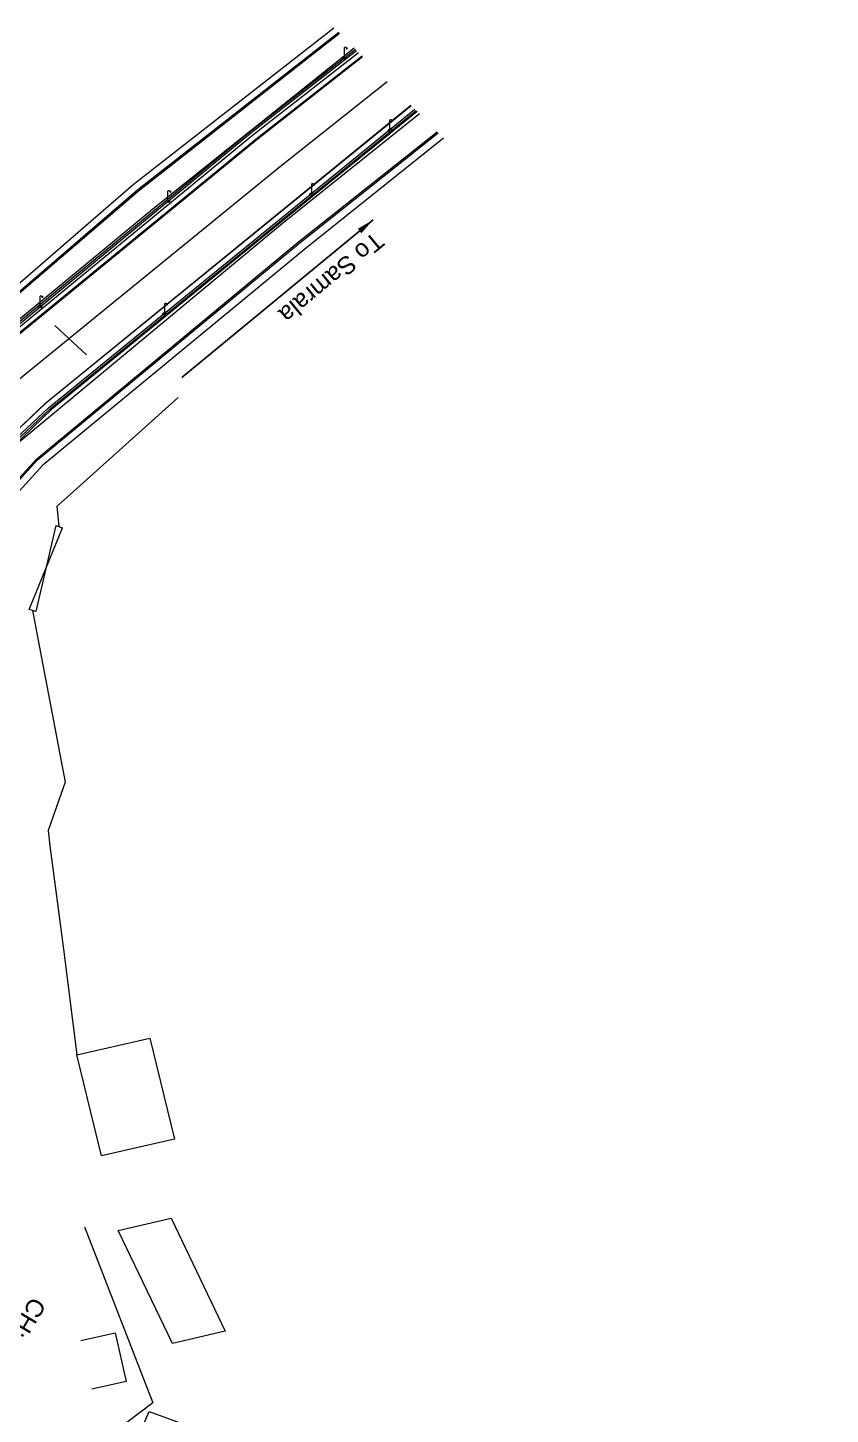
# Model space of a CAD drawing. Header units: feet. Extents: x 593168 to 611286, y 3401475 to 3412398.
# Drawn here: x 608364 to 608478.5, y 3403286.6 to 3403484.3 of the extents above; entities that cross this region are included whole.
import ezdxf

# ---------------------------------------------------------------- set-up
doc = ezdxf.new("R2010")
doc.units = ezdxf.units.FT
doc.header["$MEASUREMENT"] = 0
for name, color, linetype, lineweight in [('Commercial Building Pucca', 251, 'Continuous', 0), ('Compound Wall', 251, 'Continuous', 0), ('Existing IR Chainage', 7, 'Continuous', 0), ('Fence', 251, 'F-LINE', 0), ('Footpath', 251, 'Continuous', 0), ('Gate', 251, 'Continuous', 0), ('Lamp_Post', 251, 'Continuous', 0), ('Retaining Wall', 251, 'Continuous', 0), ('SFL', 7, 'Continuous', 0), ('Shed', 251, 'Continuous', 0), ('Subroad Centre', 34, 'Continuous', 0), ('Subroad Edge', 34, 'Continuous', 0), ('Wing Wall', 7, 'Continuous', 0)]:
    doc.layers.add(name, color=color, linetype=linetype, lineweight=lineweight)
doc.styles.get("Standard").update_dxf_attribs({"font": 'arial.ttf'})
doc.styles.add('Style-Arial', font='arial.ttf')
doc.linetypes.add('F-LINE', pattern='A,0.6,["X",Standard,S=0.3,R=0,X=0,Y=-0.15],0.1', length=0.7)
doc.dimstyles.new('ISO-25', dxfattribs={"dimtxt": 2.5, "dimasz": 2.5, "dimexe": 1.25, "dimexo": 0.625, "dimtad": 1, "dimtxsty": 'Standard', "dimcen": 2.5, "dimadec": 0, "dimazin": 0, "dimtfac": 1, "dimtmove": 0, "dimatfit": 3, "dimfxl": 1, "dimarcsym": 0})

# ---------------------------------------------------------------- blocks, each defined once
blk = doc.blocks.new('GT')
at = {"layer": 'Gate'}
for p, q in [((-0.5, -0.5), (-0.5, 0.5)), ((-0.5, 0.5), (0.5, -0.5)), ((0.5, 0.5), (0.5, -0.5))]:
    blk.add_line(p, q, dxfattribs=at)
blk.add_lwpolyline([(0.5, 0.5), (-0.5, -0.5)], dxfattribs=at)
blk = doc.blocks.new('LP')
for points in [[(0, 0), (0, 1.5)], [(0.25, 1.35), (0.44, 1.35)]]:
    blk.add_lwpolyline(points)
for centre, radius, start, end in [((0.07, 0.99), 0.519, 57.6425, 97.3165), ((0.34, 1.33), 0.094, 11.7012, 168.0476)]:
    blk.add_arc(centre, radius, start, end)
at = {"extrusion": (0, 0, -1)}
blk.add_ellipse((0, 0.01), major_axis=(0.308, 0), ratio=0.400495, dxfattribs=at)
blk.add_ellipse((0.35, 1.36), major_axis=(0.0017, 0.0438), ratio=0.461056, start_param=1.74022, end_param=4.575836)

msp = doc.modelspace()

# ---------------------------------------------------------------- linework, layer by layer
at = {"layer": 'Commercial Building Pucca'}
for points in [[(608384.9725, 3403325.8345, 266.462), (608374.5518, 3403323.4712, 266.582), (608371.0418, 3403337.883, 266.486), (608381.4632, 3403340.2465, 266.486)], [(608392.2059, 3403298.4588, 266.691), (608384.6678, 3403296.6986, 266.489), (608376.9495, 3403312.8309, 266.504), (608384.4901, 3403314.5917, 266.504)]]:
    msp.add_polyline3d(points, close=True, dxfattribs=at)
at = {"layer": 'Compound Wall'}
for points in [[(608368.5026, 3403413.1798, 264.3636), (608368.2322, 3403416.0876, 265.2624), (608385.4979, 3403431.5688, 265.1714)], [(608364.685, 3403401.2126, 264.6496), (608369.3455, 3403376.7284, 265.0164), (608366.9389, 3403369.831, 264.0857), (608367.1986, 3403367.6779, 262.4842), (608369.1348, 3403352.9465, 264.2427)], [(608369.1348, 3403352.9465, 264.2427), (608371.0418, 3403337.883, 266.486)]]:
    msp.add_polyline3d(points, dxfattribs=at)
at = {"layer": 'Fence'}
msp.add_lwpolyline([(608372.1017, 3403313.3551), (608381.8617, 3403288.2371), (608369.5508, 3403278.9481), (608367.1131, 3403271.5311), (608370.3664, 3403268.909), (608376.3973, 3403268.3341), (608386.7125, 3403262.4563), (608551.2206, 3403164.1511), (608632.2893, 3403115.0721), (608679.3088, 3403087.3195), (608791.5813, 3403020.1173), (608819.8372, 3403003.1193), (608873.6228, 3402970.6534), (608890.3422, 3402960.78), (608889.8609, 3402959.7253), (608927.3124, 3402936.2233), (609022.9823, 3402879.9395), (609070.4179, 3402852.2172), (609088.9237, 3402841.3128), (609133.9252, 3402812.673), (609144.8227, 3402808.4816)], dxfattribs=at)
at = {"layer": 'Footpath'}
for points in [[(608282.6902, 3403330.7949, 273.5789), (608304.9949, 3403367.0969, 272.5772), (608331.2915, 3403407.5464, 270.9397), (608339.3075, 3403418.0974, 270.6868), (608347.5005, 3403427.628, 270.2429), (608358.6832, 3403438.2434, 269.7911), (608396.0751, 3403468.9831, 268.0246), (608411.2054, 3403480.7955, 267.3696)], [(608411.7412, 3403480.2552, 267.3679), (608396.6086, 3403468.4141, 268.0226), (608359.1219, 3403437.8081, 269.814), (608347.9957, 3403427.1286, 270.2409), (608339.8615, 3403417.6827, 270.6918), (608331.7978, 3403407.1419, 270.9427), (608305.7009, 3403366.7911, 272.5582), (608283.3209, 3403330.3929, 273.6059)], [(608418.7424, 3403473.1954, 267.2776), (608366.5641, 3403430.7469, 269.5521), (608355.6291, 3403420.42, 270.122), (608347.5731, 3403411.2611, 270.5328), (608339.7201, 3403401.0316, 270.9647), (608313.9472, 3403362.0505, 272.2933), (608291.6277, 3403325.7502, 273.546)], [(608292.3191, 3403325.439, 273.524), (608314.5929, 3403361.6137, 272.5502), (608340.1458, 3403400.7269, 270.9537), (608356.0857, 3403419.9472, 270.112), (608366.9654, 3403430.1344, 269.5491), (608419.251, 3403472.6825, 267.2905)]]:
    msp.add_polyline3d(points, dxfattribs=at)
at = {"layer": 'Retaining Wall'}
for points in [[(608408.4089, 3403483.6153, 263.4908), (608379.7337, 3403461.1864, 263.4639), (608348.9369, 3403434.7823, 263.4209), (608329.0814, 3403410.7196, 263.3859), (608308.4368, 3403379.8394, 263.4759), (608306.3614, 3403376.2765, 263.5239), (608300.8356, 3403367.0014, 263.5349), (608300.3848, 3403367.1756, 263.5449), (608305.8507, 3403376.5198, 263.5049), (608308.0177, 3403380.2297, 263.4599), (608307.8545, 3403380.7709, 263.4629), (608328.2496, 3403411.3602, 263.3579), (608348.2814, 3403435.3505, 263.4099), (608379.0631, 3403461.9487, 263.4479), (608407.7185, 3403484.3115, 263.4918)], [(608423.3353, 3403468.5641, 263.4432), (608403.542, 3403452.7301, 263.4449), (608366.1901, 3403421.9305, 263.142), (608346.3796, 3403400.253, 263.3339), (608326.6072, 3403370.9424, 263.29), (608323.1282, 3403366.0287, 263.272), (608322.3247, 3403366.6881, 263.227), (608325.4336, 3403371.3442, 263.244), (608345.5269, 3403400.8003, 263.273), (608365.4003, 3403422.6915, 263.3399), (608402.63, 3403453.4302, 263.4489), (608422.5937, 3403469.3119, 263.4328)]]:
    msp.add_polyline3d(points, dxfattribs=at)
at = {"layer": 'SFL'}
msp.add_polyline3d([(608372.4176, 3403437.6524, 267.3628), (608367.9045, 3403441.8555, 267.3268)], dxfattribs=at)
at = {"layer": 'Shed'}
msp.add_polyline3d([(608371.6215, 3403297.1176, 264.7125), (608376.4986, 3403298.213, 264.7125), (608378.056, 3403291.2788, 264.2287), (608373.1789, 3403290.1834, 264.2287)], dxfattribs=at)
msp.add_polyline3d([(608387.78, 3403276.7614, 266.686), (608378.3888, 3403280.1974, 266.2541), (608381.3317, 3403287.0265, 265.8452), (608390.7316, 3403283.5873, 265.8452)], close=True, dxfattribs=at)
at = {"layer": 'Subroad Centre'}
msp.add_polyline3d([(608104.7791, 3403213.5954, 267.3178), (608150.3206, 3403212.0057, 268.7004), (608171.7708, 3403212.7825, 269.4981), (608182.5935, 3403213.8965, 269.866), (608197.8522, 3403217.5413, 270.3789), (608209.37, 3403222.341, 270.8048), (608219.6649, 3403228.2221, 271.1417), (608228.9167, 3403236.0266, 271.6225), (608237.2971, 3403244.8334, 272.0054), (608244.8582, 3403254.7505, 272.4703), (608257.32, 3403274.8156, 273.2071), (608275.1377, 3403306.8579, 273.368), (608287.3704, 3403327.92, 273.384), (608309.8718, 3403364.3578, 272.3763), (608335.6678, 3403404.0442, 270.7558), (608343.5132, 3403414.4693, 270.3709), (608351.9433, 3403424.1962, 269.876), (608362.8689, 3403434.253, 269.4212), (608399.847, 3403464.4063, 267.7576), (608415.3162, 3403476.6502, 267.0744)], dxfattribs=at)
msp.add_point((608399.847, 3403464.406, 267.758), dxfattribs=at)
at = {"layer": 'Subroad Edge'}
for points in [[(608408.5262, 3403483.4971, 263.3719), (608379.8216, 3403460.9864, 263.3539), (608349.0547, 3403434.6819, 263.281), (608329.1255, 3403410.6038, 263.25), (608306.5005, 3403376.2464, 263.3509), (608299.0757, 3403364.2518, 263.3669), (608285.2153, 3403371.1794, 262.5082)], [(608283.7863, 3403368.4439, 262.5692), (608296.7812, 3403361.3057, 263.3369), (608299.9826, 3403358.767, 263.4289), (608309.3781, 3403375.1424, 263.4169), (608331.1984, 3403408.8551, 263.3119), (608346.9025, 3403428.1541, 263.3368), (608351.7502, 3403432.2881, 263.6099), (608358.1042, 3403438.8919, 263.4238), (608382.3879, 3403458.9042, 263.4779), (608410.5833, 3403481.4228, 263.5)], [(608105.1787, 3403218.4063, 267.3208), (608150.5734, 3403216.7799, 268.6214), (608171.5164, 3403217.686, 269.4292), (608182.3175, 3403219.1155, 269.7591), (608195.9607, 3403222.3476, 270.1779), (608207.0292, 3403226.8666, 270.5948), (608216.7127, 3403232.6351, 270.8997), (608225.8062, 3403240.141, 271.3766), (608233.0235, 3403247.6707, 271.8814), (608240.6404, 3403257.3381, 272.3743), (608253.2309, 3403277.1991, 273.0991), (608271.1563, 3403309.0984, 273.316), (608283.1386, 3403329.9829, 273.284), (608305.7768, 3403366.7359, 272.3063), (608331.8869, 3403407.0336, 270.6928), (608339.8575, 3403417.6382, 270.4379), (608348.0475, 3403427.1385, 269.999), (608359.1431, 3403437.6883, 269.5381), (608396.6935, 3403468.3946, 267.7526), (608411.8071, 3403480.1887, 267.0903)], [(608104.6204, 3403208.8353, 267.2698), (608150.3082, 3403207.3212, 268.6074), (608171.8935, 3403208.0492, 269.5821), (608183.2504, 3403209.2221, 269.924), (608200.0918, 3403212.9943, 270.5508), (608211.6428, 3403217.6227, 271.0097), (608222.8632, 3403224.3416, 271.4016), (608232.2284, 3403232.3025, 271.8025), (608236.8863, 3403237.3305, 263.6349), (608241.279, 3403241.9131, 272.1874), (608248.8325, 3403251.9118, 272.5702), (608261.4243, 3403272.4797, 273.1071), (608279.3058, 3403304.4459, 273.308), (608291.2484, 3403325.3157, 273.297), (608313.9472, 3403362.0505, 272.2933), (608339.6981, 3403401.1594, 270.6878), (608347.476, 3403411.1837, 270.2659), (608355.7313, 3403420.4642, 269.827), (608366.5477, 3403430.7769, 269.2702), (608418.6688, 3403473.2696, 267.0113)], [(608419.9046, 3403472.0235, 263.5935), (608400.387, 3403456.3852, 263.5689), (608362.7828, 3403425.2277, 263.4379), (608342.7863, 3403403.2284, 263.4069), (608314.7368, 3403362.6325, 263.3179)], [(608299.9826, 3403358.767, 263.4289), (608304.6211, 3403357.0207, 263.4659), (608307.5057, 3403355.8272, 263.3589), (608311.6894, 3403354.7255, 263.256), (608317.2273, 3403360.1337, 263.241), (608322.1208, 3403366.8927, 263.184), (608323.7869, 3403368.9397, 263.176), (608345.2522, 3403400.9094, 263.283), (608365.2581, 3403422.7953, 263.3339), (608402.4144, 3403453.6045, 263.3349), (608422.4493, 3403469.4575, 263.3377)]]:
    msp.add_polyline3d(points, dxfattribs=at)
at = {"layer": 'Wing Wall'}
for points in [[(608410.7758, 3403481.2287, 268.1787), (608395.6406, 3403469.3919, 268.8473), (608358.2819, 3403438.6745, 270.6048), (608347.0245, 3403428.0123, 271.0727), (608338.8909, 3403418.3841, 271.4806), (608330.7415, 3403407.8881, 271.8525), (608304.5529, 3403367.4661, 273.367), (608304.7048, 3403367.3471, 273.371), (608331.0025, 3403407.7741, 271.8564), (608339.0925, 3403418.2502, 271.4656), (608347.2031, 3403427.8694, 271.0727), (608358.3765, 3403438.434, 270.5998), (608395.8166, 3403469.2888, 268.8463), (608410.9165, 3403481.0868, 268.1809)], [(608419.5785, 3403472.3523, 268.0964), (608403.9412, 3403459.6965, 268.7983), (608367.4031, 3403429.8577, 270.3139), (608356.6045, 3403419.5233, 270.8367), (608348.7406, 3403410.2838, 271.3476), (608340.7425, 3403400.4196, 271.8155), (608315.1892, 3403361.4814, 273.337), (608292.8082, 3403325.0898, 274.3587), (608292.5537, 3403325.2291, 274.3657), (608314.9878, 3403361.5579, 273.336), (608340.5421, 3403400.6243, 271.8165), (608348.5402, 3403410.4885, 271.3486), (608356.3437, 3403419.7441, 270.8447), (608367.2049, 3403429.9954, 270.3169), (608419.4303, 3403472.5017, 268.06)]]:
    msp.add_polyline3d(points, dxfattribs=at)

# ---------------------------------------------------------------- block references
at = {"layer": 'Gate', "xscale": 12.5613447588571, "yscale": 0.999707826877203, "zscale": 12.5613447588571, "rotation": 72.34587188267412}
msp.add_blockref('GT', (608366.5938, 3403407.1962, 156.3202), dxfattribs=at)
at = {"layer": 'Lamp_Post', "xscale": 0.9997078269177826, "yscale": 0.9997078269177826, "zscale": 0.9997078269177826}
for p in [(608409.2229, 3403479.9798, 268.6144), (608415.7128, 3403469.6681, 268.2945), (608384.033, 3403459.5501, 269.6741), (608404.5542, 3403460.5774, 271.5126), (608365.7881, 3403444.5596, 270.7548), (608383.5679, 3403443.4955, 272.6082)]:
    msp.add_blockref('LP', p, dxfattribs=at)

# ---------------------------------------------------------------- texts
at = {"layer": 'Existing IR Chainage', "color": 7, "lineweight": 0, "insert": (608356.0946, 3403286.8982), "char_height": 2.5, "attachment_point": 6, "rotation": 239.06623, "line_spacing_factor": 0.60036, "style": 'Style-Arial'}
msp.add_mtext('CH: 343400', dxfattribs=at)
at = {"layer": 'Subroad Edge'}
msp.add_text('To Samrala', height=2.5, rotation=219.603686, dxfattribs=at).set_placement((608413.5178, 3403455.3657))

# ---------------------------------------------------------------- leaders
msp.add_leader([(608413.2935, 3403456.9099), (608386.0147, 3403434.4562)], dimstyle='ISO-25', override={"dimtxt": 3, "dimasz": 2.5, "dimgap": 0.625, "dimtad": 0, "dimdec": 3, "dimzin": 2, "dimtdec": 3}, dxfattribs=at)

doc.saveas('drawing.dxf')
